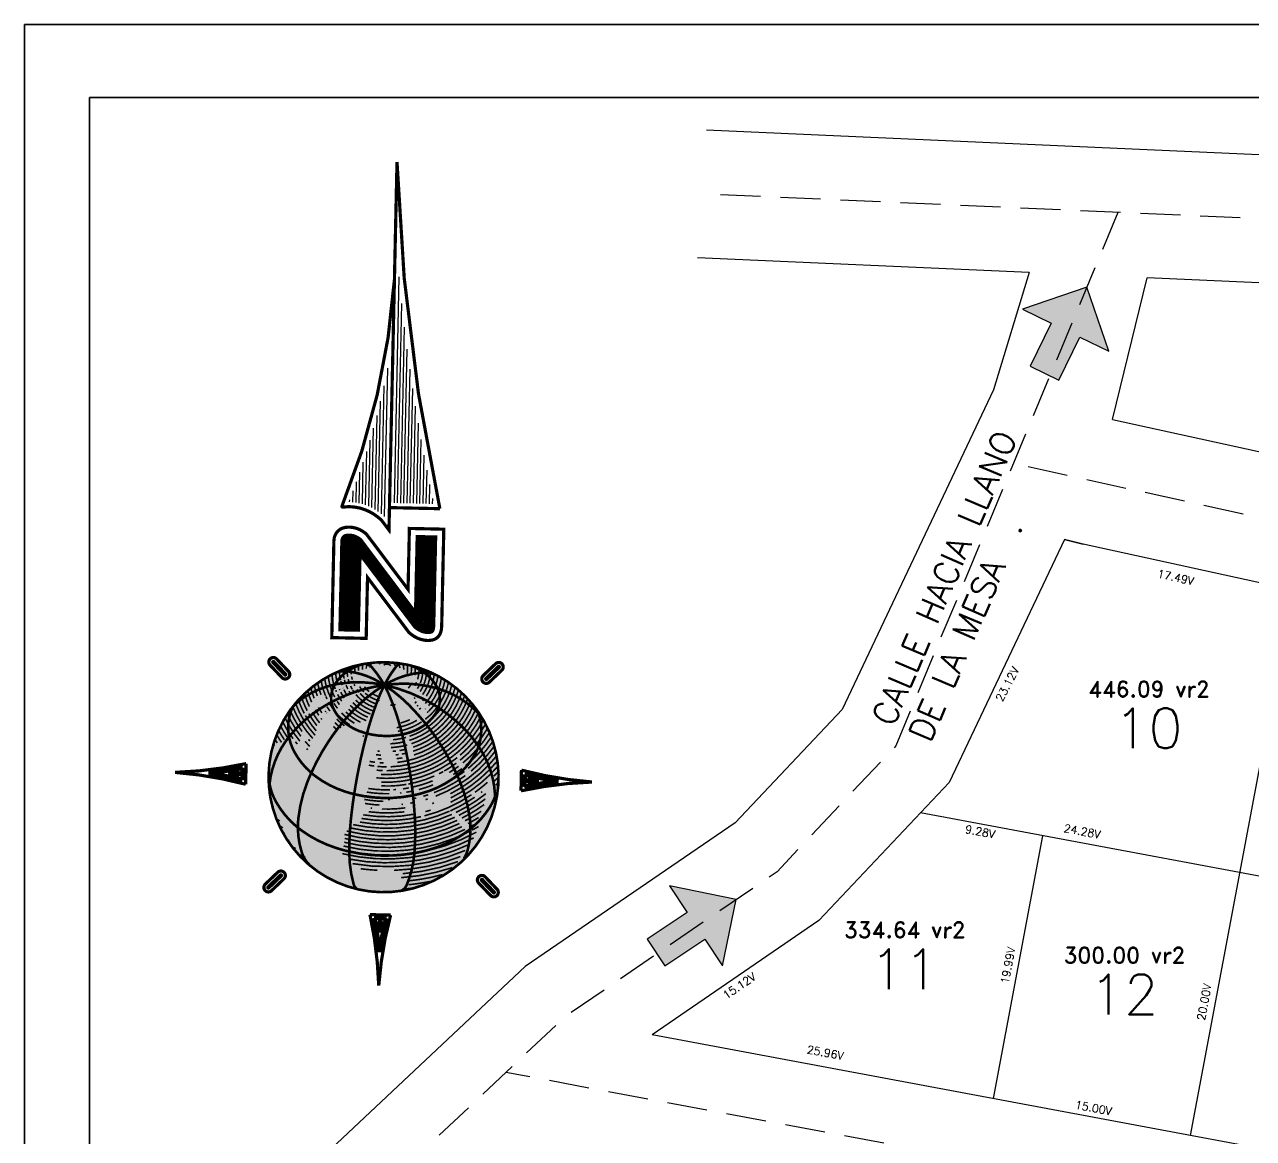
# Model space of a CAD drawing. Header units: metres. Extents: x 294898 to 295286, y 1620966 to 1622103.
# Drawn here: x 294898.5 to 294975.3, y 1622033.5 to 1622103.1 of the extents above; entities that cross this region are included whole.
import ezdxf
from ezdxf.enums import TextEntityAlignment as Align

# ---------------------------------------------------------------- set-up
doc = ezdxf.new("R2010")
doc.units = ezdxf.units.M
doc.linetypes.add('DASHED2', pattern=[0.375, 0.25, -0.125])
for name, color, linetype in [('Fleche N_OCEAN', 5, 'Continuous'), ('Fleche N_QUADRILLAGE', 255, 'Continuous'), ('Fleche N_TERRE', 3, 'Continuous'), ('Medidas Numeracion', 7, 'Continuous')]:
    doc.layers.add(name, color=color, linetype=linetype)
doc.styles.add('HUECA1', font='hueca1.shx')
doc.styles.get("Standard").update_dxf_attribs({"font": 'simplex.shx'})
doc.dimstyles.new('COTAS LOTES', dxfattribs={"dimscale": 0.25, "dimtxt": 2, "dimasz": 0.18, "dimexe": 0.18, "dimexo": 0.0625, "dimgap": 0.09, "dimtad": 0, "dimlfac": 1.1976, "dimzin": 0, "dimdsep": 46, "dimtxsty": 'Standard', "dimblk": 'NONE', "dimcen": 0, "dimse1": 1, "dimse2": 1, "dimsd1": 1, "dimsd2": 1, "dimadec": 0, "dimazin": 0, "dimtfac": 1, "dimtofl": 0, "dimtmove": 0, "dimatfit": 3, "dimldrblk": 'NONE', "dimfxl": 1, "dimtolj": 1, "dimtzin": 0, "dimarcsym": 0})

# ---------------------------------------------------------------- blocks, each defined once
blk = doc.blocks.new('*D108')
at = {"layer": 'Defpoints', "color": 0, "transparency": 16777216}
for p in [(294977.715, 1622067.798, 774.533), (294974.403, 1622050.146, 774.533), (294975.175, 1622050.001)]:
    blk.add_point(p, dxfattribs=at)
at = {"color": 0, "transparency": 16777216, "insert": (294976.83, 1622058.827), "char_height": 0.5, "attachment_point": 5, "rotation": 79.37377}
blk.add_mtext('\\A1;21.51V', dxfattribs=at)
blk = doc.blocks.new('_None')
blk = doc.blocks.new('*D109')
at = {"layer": 'Defpoints', "color": 0, "transparency": 16777216}
for p in [(294974.403, 1622050.146, 774.533), (294986.8, 1622048.299), (294986.714, 1622047.843, 774.533)]:
    blk.add_point(p, dxfattribs=at)
at = {"color": 0, "transparency": 16777216, "insert": (294980.644, 1622049.451), "char_height": 0.5, "attachment_point": 5, "rotation": 349.40518}
blk.add_mtext('\\A1;15.00V', dxfattribs=at)
blk = doc.blocks.new('*D110')
at = {"layer": 'Defpoints', "color": 0, "transparency": 16777216}
for p in [(294954.605, 1622054.592), (294954.471, 1622053.873, 774.533), (294974.403, 1622050.146, 774.533)]:
    blk.add_point(p, dxfattribs=at)
at = {"color": 0, "transparency": 16777216, "insert": (294964.571, 1622052.728), "char_height": 0.5, "attachment_point": 5, "rotation": 349.40858}
blk.add_mtext('\\A1;24.28V', dxfattribs=at)
blk = doc.blocks.new('*D111')
at = {"layer": 'Defpoints', "color": 0, "transparency": 16777216}
for p in [(294963.456, 1622070.957, 774.533), (294964.387, 1622070.468), (294954.471, 1622053.873, 774.533)]:
    blk.add_point(p, dxfattribs=at)
at = {"color": 0, "transparency": 16777216, "insert": (294959.894, 1622061.926), "char_height": 0.5, "attachment_point": 5, "rotation": 62.25768}
blk.add_mtext('\\A1;23.12V', dxfattribs=at)
blk = doc.blocks.new('*D112')
at = {"layer": 'Defpoints', "color": 0, "transparency": 16777216}
for p in [(294963.456, 1622070.957, 774.533), (294977.715, 1622067.798, 774.533), (294977.541, 1622067.016)]:
    blk.add_point(p, dxfattribs=at)
at = {"color": 0, "transparency": 16777216, "insert": (294970.412, 1622068.596), "char_height": 0.5, "attachment_point": 5, "rotation": 347.50554}
blk.add_mtext('\\A1;17.49V', dxfattribs=at)
blk = doc.blocks.new('*D113')
at = {"layer": 'Defpoints', "color": 0, "transparency": 16777216}
for p in [(294954.471, 1622053.873, 774.533), (294962.09, 1622052.444, 774.533), (294962.005, 1622051.987)]:
    blk.add_point(p, dxfattribs=at)
at = {"color": 0, "transparency": 16777216, "insert": (294958.195, 1622052.702), "char_height": 0.5, "attachment_point": 5, "rotation": 349.37377}
blk.add_mtext('\\A1;9.28V', dxfattribs=at)
blk = doc.blocks.new('*D114')
at = {"layer": 'Defpoints', "color": 0, "transparency": 16777216}
for p in [(294948.121, 1622047.147, 774.533), (294948.436, 1622046.688), (294937.706, 1622040.019, 774.533)]:
    blk.add_point(p, dxfattribs=at)
at = {"color": 0, "transparency": 16777216, "insert": (294943.149, 1622043.07), "char_height": 0.5, "attachment_point": 5, "rotation": 34.38676}
blk.add_mtext('\\A1;15.12V', dxfattribs=at)
blk = doc.blocks.new('*D116')
at = {"layer": 'Defpoints', "color": 0, "transparency": 16777216}
for p in [(294937.706, 1622040.019, 774.533), (294959.174, 1622036.901), (294959.009, 1622036.022, 774.533)]:
    blk.add_point(p, dxfattribs=at)
at = {"color": 0, "transparency": 16777216, "insert": (294948.522, 1622038.899), "char_height": 0.5, "attachment_point": 5, "rotation": 349.37377}
blk.add_mtext('\\A1;25.96V', dxfattribs=at)
blk = doc.blocks.new('*D117')
at = {"layer": 'Defpoints', "color": 0, "transparency": 16777216}
for p in [(294961.473, 1622052.56), (294962.09, 1622052.444, 774.533), (294959.012, 1622036.035, 774.533)]:
    blk.add_point(p, dxfattribs=at)
at = {"color": 0, "transparency": 16777216, "insert": (294959.934, 1622044.355), "char_height": 0.5, "attachment_point": 5, "rotation": 79.37377}
blk.add_mtext('\\A1;19.99V', dxfattribs=at)
blk = doc.blocks.new('*D118')
at = {"layer": 'Defpoints', "color": 0, "transparency": 16777216}
for p in [(294959.012, 1622036.035, 774.533), (294971.322, 1622033.725, 774.533), (294971.428, 1622034.291)]:
    blk.add_point(p, dxfattribs=at)
at = {"color": 0, "transparency": 16777216, "insert": (294965.273, 1622035.446), "char_height": 0.5, "attachment_point": 5, "rotation": 349.37377}
blk.add_mtext('\\A1;15.00V', dxfattribs=at)
blk = doc.blocks.new('*D119')
at = {"layer": 'Defpoints', "color": 0, "transparency": 16777216}
for p in [(294973.729, 1622050.272), (294974.393, 1622050.148, 774.533), (294971.324, 1622033.732, 774.533)]:
    blk.add_point(p, dxfattribs=at)
at = {"color": 0, "transparency": 16777216, "insert": (294972.194, 1622042.064), "char_height": 0.5, "attachment_point": 5, "rotation": 79.40728}
blk.add_mtext('\\A1;20.00V', dxfattribs=at)
blk = doc.blocks.new('*D120')
at = {"layer": 'Defpoints', "color": 0, "transparency": 16777216}
for p in [(294971.322, 1622033.725, 774.533), (294983.794, 1622032.283), (294983.635, 1622031.43, 774.533)]:
    blk.add_point(p, dxfattribs=at)
at = {"color": 0, "transparency": 16777216, "insert": (294977.637, 1622033.43), "char_height": 0.5, "attachment_point": 5, "rotation": 349.44079}
blk.add_mtext('\\A1;15.00V', dxfattribs=at)
blk = doc.blocks.new('NA_europe')
at = {"layer": 'Fleche N_OCEAN'}
h = blk.add_hatch(color=256, dxfattribs=at)
h.set_gradient(color1=(82, 82, 255), color2=(189, 189, 255), rotation=75, centered=1, one_color=1, tint=0.87, name='SPHERICAL')
edge = h.paths.add_edge_path()
edge.add_arc((0.022, 10.937), 7.204, 89.88727, 269.88727)
edge.add_arc((0.022, 10.937), 7.204, 269.88727, 449.88727)
at = {"color": 5, "const_width": 0.2, "flags": 128}
for points in [[(0.022, 49.49, 0.045844), (3.181, 27.829), (0.022, 27.829)], [(-2.904, 27.795, -0.557022), (-2.953, 27.858, 0.079164), (0.022, 42.112), (0.022, 26.419), (-0.47, 27.044), (-0.707, 27.232), (-0.958, 27.402), (-1.234, 27.551), (-1.527, 27.672), (-1.837, 27.761), (-2.149, 27.812), (-2.452, 27.83), (-2.594, 27.825)], [(-6.84, 18.197, 1), (-7.238, 17.799), (-6.476, 17.036, 1), (-6.077, 17.435)], [(7.281, 17.799, 1), (6.883, 18.197), (6.12, 17.435, 1), (6.519, 17.036)], [(-13.041, 10.954, 0.045844), (-8.604, 11.601), (-8.604, 10.307, 0.045844)], [(13.084, 10.92, 0.045844), (8.647, 10.273), (8.647, 11.567, 0.045844)], [(-7.238, 4.076, 1), (-6.84, 3.677), (-6.077, 4.44, 1), (-6.476, 4.838)], [(6.883, 3.677, 1), (7.281, 4.076), (6.519, 4.838, 1), (6.12, 4.44)], [(0.005, -2.126, 0.045844), (-0.643, 2.312), (0.652, 2.312, 0.045844)]]:
    blk.add_lwpolyline(points, format="xyb", close=True, dxfattribs=at)
at = {"color": 7, "true_color": 0xffffff, "flags": 128}
for points in [[(0.322, 28.129), (0.322, 42.291)], [(0.522, 28.129), (0.522, 40.637)], [(0.722, 28.129), (0.722, 39.147)], [(0.922, 28.129), (0.922, 37.783)], [(-0.278, 27.275), (-0.278, 36.55)], [(1.122, 28.129), (1.122, 36.516)], [(-0.478, 27.434), (-0.478, 35.448)], [(1.322, 28.129), (1.322, 35.329)], [(-0.678, 27.575), (-0.678, 34.473)], [(1.522, 28.129), (1.522, 34.21)], [(-0.878, 27.7), (-0.878, 33.59)], [(1.722, 28.129), (1.722, 33.147)], [(-1.078, 27.808), (-1.078, 32.778)], [(-1.278, 27.894), (-1.278, 32.023)], [(1.922, 28.129), (1.922, 32.133)], [(-1.478, 27.97), (-1.478, 31.314)], [(2.122, 28.129), (2.122, 31.163)], [(-1.678, 28.027), (-1.678, 30.645)], [(2.322, 28.129), (2.322, 30.23)], [(-2.078, 28.105), (-2.078, 29.405)], [(-1.878, 28.072), (-1.878, 30.01)], [(2.522, 28.129), (2.522, 29.332)], [(-2.278, 28.12), (-2.278, 28.826)], [(-2.478, 28.129), (-2.478, 28.27)], [(2.722, 28.129), (2.722, 28.465)]]:
    blk.add_lwpolyline(points, dxfattribs=at)
at = {"color": 5, "const_width": 0.2, "flags": 128}
blk.add_lwpolyline([(-3.412, 25.664), (-3.412, 19.608), (-1.256, 19.608), (-1.256, 23.421), (1.425, 20.023), (1.439, 20.011), (1.598, 19.891), (1.758, 19.791), (1.923, 19.707), (2.088, 19.643), (2.255, 19.598), (2.426, 19.569), (2.598, 19.56), (2.742, 19.568), (2.909, 19.599), (3.053, 19.654), (3.176, 19.735), (3.276, 19.839), (3.355, 19.968), (3.411, 20.122), (3.445, 20.301), (3.455, 20.504), (3.455, 26.551), (1.299, 26.551), (1.299, 22.729), (-1.382, 26.136), (-1.464, 26.201), (-1.621, 26.308), (-1.783, 26.396), (-1.947, 26.463), (-2.117, 26.512), (-2.29, 26.54), (-2.469, 26.551), (-2.511, 26.549), (-2.709, 26.53), (-2.884, 26.482), (-3.035, 26.405), (-3.162, 26.3), (-3.262, 26.179), (-3.345, 26.025), (-3.395, 25.854)], close=True, dxfattribs=at)
at = {"color": 7, "true_color": 0xffffff, "const_width": 0.4, "flags": 128}
for points in [[(-2.812, 25.637), (-2.812, 20.208), (-1.856, 20.208), (-1.856, 25.15), (1.849, 20.453), (1.938, 20.386), (2.054, 20.313), (2.167, 20.256), (2.276, 20.214), (2.384, 20.184), (2.492, 20.166), (2.598, 20.161), (2.67, 20.165), (2.746, 20.179), (2.779, 20.191), (2.79, 20.199), (2.798, 20.207), (2.811, 20.229), (2.83, 20.282), (2.847, 20.372), (2.855, 20.519), (2.855, 25.951), (1.899, 25.951), (1.899, 20.996), (-1.81, 25.71), (-1.819, 25.717), (-1.933, 25.795), (-2.041, 25.853), (-2.145, 25.896), (-2.249, 25.925), (-2.357, 25.943), (-2.475, 25.95), (-2.599, 25.938), (-2.666, 25.919), (-2.704, 25.9), (-2.736, 25.874), (-2.762, 25.842), (-2.787, 25.796), (-2.802, 25.743)], [(-2.512, 25.624), (-2.512, 20.508), (-2.156, 20.508), (-2.156, 25.574), (-2.17, 25.582), (-2.243, 25.612), (-2.314, 25.632), (-2.39, 25.645), (-2.469, 25.649), (-2.51, 25.645)], [(2.199, 20.576), (2.202, 20.575), (2.289, 20.53), (2.37, 20.499), (2.449, 20.478), (2.525, 20.465), (2.552, 20.464), (2.555, 20.527), (2.555, 25.651), (2.199, 25.651)]]:
    blk.add_lwpolyline(points, close=True, dxfattribs=at)
at = {"color": 7, "true_color": 0xffffff, "const_width": 0.15, "flags": 128}
for points in [[(-6.996, 18.041, 1), (-7.083, 17.954), (-6.32, 17.192, 1), (-6.233, 17.279)], [(7.126, 17.954, 1), (7.039, 18.041), (6.276, 17.279, 1), (6.363, 17.192)], [(-7.083, 3.92, 1), (-6.996, 3.833), (-6.233, 4.595, 1), (-6.32, 4.682)], [(7.039, 3.833, 1), (7.126, 3.92), (6.363, 4.682, 1), (6.276, 4.595)]]:
    blk.add_lwpolyline(points, format="xyb", close=True, dxfattribs=at)
at = {"layer": 'Fleche N_OCEAN', "color": 7, "true_color": 0xffffff, "const_width": 0.3, "flags": 128}
for points in [[(-10.948, 10.954, 0.022069), (-8.804, 11.349), (-8.804, 10.559, 0.022069)], [(-9.712, 10.954, 0.007257), (-9.004, 11.099), (-9.004, 10.809, 0.007257)], [(10.991, 10.92, 0.022069), (8.847, 10.525), (8.847, 11.315, 0.022069)], [(9.755, 10.92, 0.007257), (9.047, 10.775), (9.047, 11.065, 0.007257)], [(0.005, -0.032, 0.022069), (-0.39, 2.112), (0.399, 2.112, 0.022069)], [(0.005, 1.204, 0.007257), (-0.14, 1.912), (0.149, 1.912, 0.007257)]]:
    blk.add_lwpolyline(points, format="xyb", close=True, dxfattribs=at)
at = {"layer": 'Fleche N_QUADRILLAGE', "color": 7, "true_color": 0xffffff, "const_width": 0.164, "flags": 128}
blk.add_lwpolyline([(0.036, 18.141, 1), (0.007, 3.733, 1)], format="xyb", close=True, dxfattribs=at)
at = {"layer": 'Fleche N_QUADRILLAGE', "color": 7, "true_color": 0xffffff, "const_width": 0.164}
for points in [[(-3.161, 16.675, 0.127751), (-3.37, 15.874, 0.038777), (-3.351, 15.62, 0.096916), (-3.137, 15.026, 0.078223), (-2.612, 14.397, 0.028497), (-2.376, 14.213, 0.081483), (-1.32, 13.713, 0.010211), (-1.125, 13.661, 0.05933), (0.032, 13.521, 0.053665), (1.082, 13.632, 0.015859), (1.385, 13.707, 0.081483), (2.443, 14.203, 0.023448), (2.64, 14.352, 0.083302), (3.207, 15.013, 0.066601), (3.381, 15.413, 0.068977), (3.444, 15.861, 0.120443), (3.26, 16.62, 0.015507), (3.21, 16.71, 0.106959), (2.45, 17.522, 0.002829), (2.416, 17.545, 0.069663), (1.517, 17.985, 0.069583)], [(-1.414, 17.997, 0.075721), (-2.389, 17.518, 0.105876)], [(0.656, 17.886, 0.064836), (-0.293, 16.166, 0.029606), (-0.958, 14.127, 0.00318), (-1.067, 13.697, 0.018169), (-1.587, 11.22, 0.009707), (-1.79, 9.884, 0.011641), (-1.966, 8.271, 0.028108), (-2.025, 6.235, 0.001497), (-2.022, 6.127, 0.064836), (-1.704, 4.189, 0.164583), (-1.533, 3.949, 0.284319)], [(1.224, 3.834, 0.221412), (1.61, 4.2, 0.076055), (2.049, 6.12, 0.001809), (2.056, 6.227, 0.034559), (2.048, 8.283, 0.014399), (1.885, 9.888, 0.012099), (1.676, 11.227, 0.02255), (1.116, 13.689, 0.00395), (0.995, 14.115, 0.03637), (0.238, 16.142, 0.076055), (-0.845, 17.787, 0.173188), (-1.218, 17.988)], [(1.012, 18.073, 0.231352), (0.656, 17.886, 0.040955), (0.004, 16.827, 0.029606)], [(-2.389, 17.518, 0.109913), (-3.161, 16.675, 0.136204)], [(-0.056, 16.705, 0.093053), (-2.833, 16.742, 0.014802), (-3.161, 16.675, 0.055872)], [(-0.213, 16.801, 0.004176), (-0.345, 16.877, 0.101364), (-2.314, 17.51, 0.113821), (-3.105, 17.428)], [(3.243, 17.381, 0.105898), (2.416, 17.545, 0.024511), (2.219, 17.532, 0.118882), (-0.058, 16.701, 0.003328)], [(-0.056, 16.707, 0.048619), (-1.909, 16.228, 0.038726), (-3.298, 15.595, 0.034392), (-4.436, 14.859, 0.0722), (-5.955, 13.337, 0.011929), (-6.162, 13.045, 0.106479), (-7.053, 10.816, 0.070252), (-7.083, 9.74, 0.13026)], [(-3.161, 16.675, 0.09173), (-5.044, 15.846, 0.079904), (-5.906, 15.032, 0.13208)], [(-0.056, 16.707, 0.058326), (-1.639, 15.427, 0.025403), (-2.576, 14.366, 0.027106), (-3.451, 13.136, 0.041079), (-4.512, 11.11, 0.011441), (-4.747, 10.517, 0.066404), (-5.256, 8.259, 0.032039), (-5.273, 7.597, 0.072546), (-5, 6.13, 0.130749), (-4.426, 5.269, 0.171088)], [(6.21, 14.627, 0.068112), (5.511, 15.403, 0.106479), (3.394, 16.534, 0.005801), (3.226, 16.58, 0.078361), (0.906, 16.81, 0.02451), (-0.056, 16.707, 0.038726)], [(5.163, 5.956, 0.077534), (5.377, 6.457, 0.06666), (5.535, 7.816, 0.036277), (5.468, 8.56, 0.062885), (4.819, 10.75, 0.00829), (4.612, 11.199, 0.040787), (3.388, 13.296, 0.022492), (2.571, 14.359, 0.026572), (1.488, 15.515, 0.05365), (-0.056, 16.707, 0.101364)], [(7.029, 9.868, 0.012008), (7.019, 10.047, 0.106656), (6.338, 12.333, 0.027899), (5.894, 13.045, 0.055338), (4.793, 14.289, 0.045861), (3.324, 15.392, 0.026128), (2.405, 15.895, 0.064822), (-0.056, 16.707)], [(-5.758, 15.239, 0.149675), (-5.968, 13.4, 0.085202), (-5.598, 12.397, 0.086397), (-4.55, 11.142, 0.020076), (-4.249, 10.907, 0.083357), (-2.368, 9.984, 0.016092), (-1.844, 9.846, 0.055906), (0.021, 9.634, 0.054597), (1.844, 9.83, 0.017398), (2.412, 9.975, 0.083357), (4.296, 10.89, 0.025097), (4.671, 11.187, 0.081343), (5.651, 12.375, 0.058751), (5.946, 13.054, 0.072784), (6.08, 13.959, 0.101279), (5.829, 15.201, 0.119255)], [(-7.181, 11.084, 0.134417), (-6.684, 9.255, 0.093022), (-5.324, 7.697, 0.013686), (-5.077, 7.514, 0.082297), (-2.841, 6.438, 0.019276), (-2.073, 6.245, 0.051302), (0.016, 6.026, 0.048841), (2.007, 6.217, 0.021732), (2.874, 6.427, 0.082297), (5.115, 7.494, 0.02361), (5.535, 7.816, 0.083025), (6.729, 9.228, 0.049352), (7.029, 9.868)]]:
    blk.add_lwpolyline(points, format="xyb", dxfattribs=at)
at = {"layer": 'Fleche N_QUADRILLAGE', "color": 7, "lineweight": 0, "true_color": 0xffffff}
for points in [[(4.612, 5.42), (4.606, 5.442), (4.607, 5.446), (4.615, 5.453)], [(4.656, 5.399), (4.612, 5.42), (4.626, 5.373)], [(4.745, 5.488), (4.744, 5.478), (4.742, 5.471), (4.734, 5.465), (4.727, 5.463), (4.718, 5.464), (4.71, 5.469), (4.705, 5.474), (4.701, 5.484), (4.701, 5.493), (4.704, 5.5), (4.712, 5.506), (4.719, 5.508), (4.728, 5.508)], [(4.722, 5.514), (4.766, 5.463)], [(4.922, 5.662), (4.894, 5.635), (4.898, 5.63), (4.905, 5.627), (4.91, 5.627), (4.917, 5.63), (4.924, 5.636), (4.926, 5.643), (4.926, 5.653), (4.922, 5.662), (4.918, 5.666), (4.909, 5.671), (4.9, 5.672), (4.893, 5.67), (4.885, 5.663), (4.883, 5.656), (4.883, 5.647)], [(5.013, 5.69), (4.965, 5.739)], [(4.991, 5.713), (5, 5.713), (5.006, 5.715), (5.014, 5.722), (5.016, 5.729), (5.016, 5.739), (5.012, 5.747), (5.007, 5.752), (4.998, 5.757), (4.989, 5.757), (4.982, 5.755), (4.975, 5.748), (4.972, 5.741), (4.972, 5.732)], [(5.086, 5.794), (5.054, 5.826)], [(5.079, 5.801), (5.089, 5.801), (5.095, 5.803), (5.102, 5.809), (5.104, 5.817), (5.104, 5.826), (5.1, 5.835), (5.095, 5.839), (5.086, 5.844), (5.077, 5.844), (5.069, 5.842), (5.063, 5.835), (5.061, 5.828), (5.061, 5.819)], [(5.171, 5.947), (5.221, 5.899), (5.154, 5.928), (5.185, 5.862), (5.136, 5.909)], [(3.516, 4.642), (3.517, 4.632), (3.514, 4.623), (3.51, 4.618), (3.502, 4.613)], [(3.503, 4.665), (3.524, 4.625)], [(3.605, 4.669), (3.583, 4.709)], [(3.6, 4.678), (3.609, 4.675), (3.616, 4.676), (3.625, 4.681), (3.629, 4.687), (3.631, 4.696), (3.629, 4.705), (3.626, 4.712), (3.618, 4.718), (3.609, 4.72), (3.603, 4.72), (3.594, 4.716), (3.59, 4.71), (3.587, 4.701)], [(3.712, 4.723), (3.718, 4.72), (3.727, 4.717), (3.734, 4.717), (3.745, 4.724), (3.749, 4.73), (3.751, 4.739), (3.751, 4.746), (3.749, 4.756), (3.741, 4.771), (3.733, 4.778), (3.727, 4.781), (3.718, 4.784), (3.711, 4.783), (3.7, 4.776), (3.695, 4.77), (3.693, 4.761), (3.693, 4.754)], [(3.921, 4.87), (3.927, 4.867), (3.937, 4.869), (3.946, 4.874), (3.952, 4.882), (3.951, 4.89), (3.945, 4.893), (3.937, 4.893), (3.922, 4.886), (3.915, 4.886), (3.909, 4.889), (3.907, 4.892), (3.906, 4.899), (3.913, 4.908), (3.921, 4.912), (3.931, 4.915), (3.937, 4.912)], [(4.045, 4.939), (4.02, 4.978)], [(4.108, 5.037), (4.163, 5.02)], [(4.137, 5.057), (4.134, 4.999)], [(4.254, 5.108), (4.223, 5.086), (4.226, 5.08), (4.233, 5.077), (4.238, 5.076), (4.244, 5.078), (4.253, 5.083), (4.256, 5.09), (4.257, 5.099), (4.254, 5.108), (4.251, 5.114), (4.242, 5.12), (4.233, 5.121), (4.226, 5.12), (4.218, 5.115), (4.214, 5.108), (4.213, 5.099)], [(4.323, 5.192), (4.363, 5.137)], [(4.442, 5.282), (4.463, 5.212), (4.4, 5.25)], [(4.448, 5.258), (4.422, 5.239)], [(1.509, 3.911), (1.51, 3.921), (1.515, 3.928), (1.524, 3.933), (1.528, 3.934), (1.537, 3.932), (1.546, 3.927), (1.55, 3.918), (1.551, 3.915), (1.55, 3.905), (1.544, 3.898), (1.535, 3.892), (1.532, 3.891), (1.522, 3.893), (1.514, 3.898), (1.509, 3.911), (1.506, 3.926), (1.506, 3.943), (1.511, 3.954), (1.52, 3.959), (1.526, 3.96), (1.536, 3.958), (1.54, 3.953)], [(1.914, 3.992), (1.915, 3.988), (1.914, 3.982), (1.911, 3.977), (1.905, 3.973), (1.893, 3.969), (1.886, 3.971), (1.882, 3.973), (1.877, 3.979), (1.875, 3.986), (1.878, 3.993), (1.882, 4.003), (1.905, 4.043), (1.861, 4.032)], [(2.26, 4.115), (2.26, 4.104), (2.256, 4.096), (2.251, 4.091), (2.241, 4.088)], [(2.253, 4.139), (2.266, 4.096)], [(2.382, 4.109), (2.365, 4.162), (2.359, 4.17), (2.352, 4.17), (2.346, 4.168)], [(2.384, 4.134), (2.363, 4.126)], [(2.47, 4.172), (2.475, 4.167), (2.486, 4.167), (2.495, 4.17), (2.503, 4.176), (2.504, 4.184), (2.499, 4.189), (2.491, 4.19), (2.475, 4.188), (2.468, 4.189), (2.462, 4.193), (2.462, 4.197), (2.462, 4.204), (2.471, 4.211), (2.48, 4.213), (2.49, 4.214), (2.495, 4.208)], [(2.589, 4.203), (2.573, 4.247)], [(2.585, 4.213), (2.594, 4.209), (2.601, 4.208), (2.61, 4.212), (2.615, 4.217), (2.619, 4.225), (2.619, 4.236), (2.617, 4.242), (2.61, 4.25), (2.602, 4.253), (2.594, 4.255), (2.585, 4.251), (2.581, 4.246), (2.577, 4.238)], [(2.703, 4.239), (2.708, 4.235), (2.717, 4.231), (2.724, 4.23), (2.736, 4.235), (2.741, 4.24), (2.745, 4.248), (2.746, 4.256), (2.745, 4.266), (2.739, 4.281), (2.733, 4.289), (2.728, 4.294), (2.719, 4.297), (2.712, 4.298), (2.7, 4.294), (2.695, 4.289), (2.691, 4.28), (2.69, 4.273)], [(2.86, 4.326), (2.806, 4.304)], [(2.933, 4.35), (2.939, 4.346), (2.95, 4.346), (2.959, 4.35), (2.966, 4.357), (2.967, 4.364), (2.961, 4.369), (2.954, 4.369), (2.937, 4.366), (2.93, 4.366), (2.924, 4.371), (2.923, 4.374), (2.924, 4.381), (2.931, 4.388), (2.94, 4.392), (2.95, 4.393), (2.956, 4.388)], [(3.05, 4.39), (3.031, 4.431)], [(3.046, 4.399), (3.054, 4.396), (3.062, 4.395), (3.071, 4.399), (3.075, 4.405), (3.078, 4.414), (3.077, 4.424), (3.075, 4.43), (3.068, 4.437), (3.059, 4.441), (3.052, 4.441), (3.043, 4.437), (3.039, 4.431), (3.035, 4.422)], [(3.191, 4.469), (3.187, 4.456), (3.182, 4.451), (3.173, 4.447), (3.166, 4.447), (3.159, 4.454), (3.145, 4.484)], [(3.177, 4.499), (3.196, 4.458)], [(3.301, 4.531), (3.266, 4.514), (3.269, 4.507), (3.275, 4.503), (3.279, 4.501), (3.287, 4.501), (3.295, 4.506), (3.3, 4.511), (3.302, 4.52), (3.301, 4.531), (3.298, 4.537), (3.291, 4.544), (3.283, 4.547), (3.275, 4.547), (3.266, 4.542), (3.262, 4.537), (3.259, 4.528)], [(3.397, 4.532), (3.365, 4.592)], [(3.382, 4.56), (3.391, 4.558), (3.397, 4.558), (3.406, 4.562), (3.41, 4.568), (3.413, 4.577), (3.412, 4.587), (3.408, 4.592), (3.402, 4.6), (3.393, 4.603), (3.385, 4.603), (3.376, 4.598), (3.372, 4.592), (3.369, 4.584)]]:
    blk.add_lwpolyline(points, dxfattribs=at)
for points in [[(4.059, 4.925), (4.054, 4.926), (4.054, 4.922), (4.058, 4.92), (4.059, 4.925)], [(1.66, 3.916), (1.668, 3.922), (1.673, 3.933), (1.673, 3.949), (1.671, 3.959), (1.664, 3.974), (1.656, 3.983), (1.645, 3.983), (1.639, 3.983), (1.63, 3.977), (1.625, 3.966), (1.626, 3.95), (1.627, 3.94), (1.634, 3.925), (1.642, 3.916), (1.653, 3.916), (1.66, 3.916)], [(1.781, 3.944), (1.79, 3.948), (1.794, 3.959), (1.793, 3.976), (1.791, 3.986), (1.785, 4.001), (1.776, 4.009), (1.766, 4.01), (1.759, 4.008), (1.751, 4.003), (1.746, 3.992), (1.747, 3.976), (1.749, 3.966), (1.756, 3.951), (1.765, 3.943), (1.775, 3.941), (1.781, 3.944)], [(2.139, 4.058), (2.145, 4.063), (2.149, 4.071), (2.149, 4.081), (2.147, 4.088), (2.142, 4.096), (2.134, 4.101), (2.126, 4.102), (2.117, 4.099), (2.112, 4.094), (2.107, 4.086), (2.107, 4.076), (2.108, 4.07), (2.115, 4.062), (2.122, 4.057), (2.13, 4.056), (2.139, 4.058)]]:
    blk.add_lwpolyline(points, close=True, dxfattribs=at)
at = {"layer": 'Fleche N_TERRE', "lineweight": 13, "const_width": 0.1, "flags": 128}
for points in [[(-2.414, 17.717, 0.054628), (-2.36, 17.176)], [(-2.171, 17.8, 0.05159), (-2.145, 17.336)], [(-1.925, 17.874, 0.045485), (-1.925, 17.507)], [(-1.675, 17.939, 0.051604), (-1.689, 17.573)], [(-1.422, 17.995, 0.058297), (-1.452, 17.64)], [(-1.163, 18.043, 0.065946), (-1.212, 17.707)], [(-0.896, 18.083, 0.074228), (-0.968, 17.779)], [(-0.351, 18.066, 0.035469), (-0.4, 18.001)], [(0.316, 17.931, 0.371935), (-0.12, 17.956)], [(0.62, 17.897, 0.115967), (0.472, 18.114)], [(0.893, 17.792, 0.100882), (0.789, 18.101)], [(1.139, 17.7, 0.088512), (1.071, 18.065)], [(1.359, 17.457, 0.110106), (1.337, 18.02)], [(1.604, 17.468, 0.081865), (1.595, 17.968)], [(1.832, 17.371, 0.075776), (1.847, 17.906)], [(2.017, 17.114, 0.090799), (2.096, 17.836)], [(2.192, 16.884, 0.099168), (2.34, 17.758)], [(2.194, 16.355, 0.140042), (2.582, 17.671)], [(-4.021, 16.9, 0.059439), (-3.72, 15.957)], [(-3.802, 17.043, 0.080684), (-3.398, 15.846)], [(-3.58, 17.177, 0.074788), (-3.267, 16.122)], [(-3.353, 17.302, 0.067966), (-3.123, 16.395)], [(-3.123, 17.419, 0.060886), (-2.964, 16.654)], [(-2.89, 17.527, 0.048579), (-2.803, 16.956)], [(-2.787, 16.897, 0.023006), (-2.702, 16.637)], [(-2.654, 17.626, 0.052335), (-2.581, 17.059)], [(-2.562, 16.984, 0.02449), (-2.48, 16.729)], [(-2.327, 17.038, 0.019571), (-2.269, 16.852)], [(-2.119, 17.198, 0.02238), (-2.066, 17.003)], [(-2.04, 16.926, 0.015599), (-1.988, 16.795, 0.015599)], [(1.842, 16.702, 0.031541), (1.952, 16.931)], [(2.354, 16.16, 0.138744), (2.82, 17.576)], [(2.556, 14.623, 0.179123), (3.958, 16.971)], [(2.587, 16.076, 0.125532), (3.054, 17.472)], [(2.668, 15.772, 0.134737), (3.286, 17.36)], [(2.738, 15.472, 0.142299), (3.513, 17.239)], [(2.762, 15.138, 0.15204), (3.737, 17.109, 0.15204)], [(-4.85, 16.244, 0.036826), (-4.585, 15.536)], [(-4.65, 16.421, 0.034421), (-4.431, 15.784)], [(-4.445, 16.59, 0.036855), (-4.235, 15.937)], [(-4.235, 16.749, 0.044007), (-4.004, 16.008)], [(-3.091, 16.317, 0.007382), (-3.049, 16.224, 0.007382)], [(-2.862, 16.393, 0.005115), (-2.835, 16.333, 0.005115)], [(-2.774, 16.209, 0.033692), (-2.549, 15.839, 0.033692)], [(-2.634, 16.471, 0.0016), (-2.626, 16.454, 0.0016)], [(-2.584, 16.366, 0.024817), (-2.439, 16.108, 0.024817)], [(-2.449, 16.649, 0.024806), (-2.333, 16.404, 0.024806)], [(-2.414, 16.57, 0.016889), (-2.333, 16.404, 0.016889)], [(-2.261, 16.277, 0.010865), (-2.198, 16.177, 0.010865)], [(-2.261, 16.277, 0.010865), (-2.198, 16.177)], [(-2.167, 16.607, 0.024512), (-2.05, 16.392, 0.024512)], [(-2.167, 16.607, 0.024512), (-2.05, 16.392, 0.024512)], [(-2.026, 16.353, 0.015786), (-1.937, 16.223, 0.015786)], [(-2.026, 16.353, 0.015786), (-1.937, 16.223)], [(-1.951, 16.714, 0.012259), (-1.901, 16.616)], [(-1.767, 16.398, 0.025984), (-1.623, 16.213, 0.025984)], [(-1.603, 16.585, 0.054136), (-1.327, 16.249, 0.054136)], [(-1.564, 16.148, 0.13037), (-0.583, 15.534)], [(-1.3, 16.577, 0.060471), (-0.994, 16.278, 0.060471)], [(-1.248, 16.176, 0.128694), (-0.335, 15.718)], [(-0.781, 16.139, 0.053437), (-0.432, 15.991)], [(1.444, 16.547, 0.039506), (1.607, 16.775)], [(1.583, 13.277, 0.251698), (4.592, 16.506)], [(1.596, 13.537, 0.25229), (4.385, 16.67)], [(1.719, 13.07, 0.242128), (4.794, 16.334)], [(1.84, 12.858, 0.233766), (4.991, 16.154)], [(2.019, 16.529, 0.037247), (2.17, 16.829)], [(2.405, 14.214, 0.195779), (4.174, 16.825)], [(-5.594, 15.451, 0.097714), (-4.317, 13.462)], [(-5.417, 15.662, 0.03944), (-5.03, 14.824)], [(-5.234, 15.865, 0.042266), (-4.851, 14.997)], [(-5.045, 16.059, 0.040376), (-4.716, 15.256)], [(-3.704, 15.923, 0.011069), (-3.622, 15.757)], [(-3.518, 15.569, 0.040097), (-3.133, 15.021)], [(-3.261, 16.109, 0.017084), (-3.145, 15.884, 0.017084)], [(-3.193, 15.503, 0.025083), (-2.957, 15.186)], [(-2.987, 15.628, 0.017622), (-2.834, 15.417)], [(-2.969, 16.064, 0.035946), (-2.704, 15.643, 0.035946)], [(-2.173, 15.396, 0.105016), (-1.046, 14.676, 0.105016)], [(-2, 15.563, 0.112233), (-0.876, 14.871)], [(-1.824, 15.727, 0.117216), (-0.737, 15.078)], [(-1.822, 16.077, 0.150812), (-0.581, 15.283)], [(0.351, 15.449, 0.036875), (0.678, 15.513)], [(0.461, 11.599, 0.286126), (5.719, 15.346)], [(0.861, 11.88, 0.273016), (5.546, 15.561)], [(1.824, 15.899, 0.008932), (1.887, 15.962)], [(1.838, 12.602, 0.232119), (5.182, 15.965)], [(1.875, 15.619, 0.012923), (1.979, 15.715)], [(1.894, 12.367, 0.227251), (5.367, 15.767)], [(2.02, 15.427, 0.007906), (2.091, 15.49)], [(2.362, 15.772, 0.005003), (2.4, 15.818)], [(2.535, 15.604, 0.012014), (2.632, 15.724)], [(-6.082, 14.765, 0.05993), (-5.212, 13.386)], [(-5.926, 15.002, 0.058354), (-5.143, 13.686)], [(-5.763, 15.231, 0.093602), (-4.464, 13.268)], [(-4.956, 14.695, 0.05037), (-4.255, 13.748)], [(-4.749, 14.818, 0.040461), (-4.224, 14.077)], [(-4.524, 14.909, 0.037646), (-4.055, 14.25)], [(-4.337, 15.065, 0.019867), (-4.115, 14.723, 0.019867)], [(-4.149, 15.219, 0.020436), (-3.933, 14.882)], [(-3.924, 15.311, 0.002739), (-3.898, 15.267)], [(-3.726, 15.005, 0.003731), (-3.685, 14.948)], [(-3.643, 14.891, 0.00149), (-3.626, 14.869)], [(-3.622, 15.28, 0.019008), (-3.428, 15.006)], [(-2.866, 14.729, 0.054191), (-2.161, 14.164)], [(-2.696, 14.899, 0.065395), (-1.881, 14.276)], [(-2.43, 14.976, 0.076404), (-1.499, 14.347)], [(-2.261, 15.148, 0.09632), (-1.138, 14.454)], [(-0.436, 10.886, 0.305384), (6.194, 14.652)], [(-0.147, 11.111, 0.300256), (6.043, 14.892)], [(0.212, 11.348, 0.29134), (5.885, 15.123)], [(0.554, 15.238, 0.009148), (0.643, 15.256)], [(1.02, 14.361, 0.04388), (1.587, 14.575, 0.04388)], [(2.162, 15.233, 0.010562), (2.264, 15.323, 0.007906)], [(2.237, 14.683, 0.001975), (2.261, 14.7, 0.001975)], [(2.543, 15.258, 0.001834), (2.561, 15.276, 0.001834)], [(2.668, 15.043, 0.007785), (2.749, 15.125, 0.007785)], [(-6.498, 14.002, 0.03783), (-5.868, 13.052)], [(-6.368, 14.265, 0.042483), (-5.696, 13.224)], [(-6.229, 14.519, 0.061509), (-5.268, 13.079)], [(-3.978, 14.538, 0.004313), (-3.923, 14.468, 0.004313)], [(-3.189, 14.042, 0.018595), (-2.909, 13.809)], [(-3.097, 14.284, 0.026732), (-2.715, 13.964)], [(-2.994, 14.517, 0.036323), (-2.502, 14.105)], [(0.775, 14.056, 0.091598), (2.028, 14.543, 0.091598)], [(0.852, 13.826, 0.10241), (2.323, 14.449, 0.10241)], [(1.624, 13.805, 0.034523), (2.144, 14.053, 0.034523)], [(2.443, 14.535, 0.002747), (2.477, 14.561, 0.002747)], [(4.784, 12.416, 0.089985), (6.337, 14.403)], [(4.792, 12.105, 0.09122), (6.472, 14.146)], [(4.967, 11.939, 0.084608), (6.597, 13.881)], [(-6.831, 13.161, 0.008194), (-6.679, 12.937)], [(-6.73, 13.45, 0.017575), (-6.416, 12.982)], [(-6.619, 13.73, 0.02242), (-6.238, 13.146)], [(-5.548, 13.039, 0.006452), (-5.427, 12.895)], [(-4.938, 13.07, 0.015369), (-4.645, 12.77)], [(-4.73, 13.199, 0.00511), (-4.638, 13.102)], [(-1.426, 13.793, 0.033906), (-0.886, 13.624)], [(-1.34, 13.505, 0.004646), (-1.262, 13.48)], [(0.408, 13.041, 0.049173), (1.309, 13.194, 0.049173)], [(0.568, 13.297, 0.046591), (1.373, 13.462, 0.046591)], [(0.798, 13.572, 0.037441), (1.404, 13.724, 0.037441)], [(5.153, 11.781, 0.077573), (6.713, 13.607)], [(5.317, 11.605, 0.071489), (6.819, 13.325)], [(-6.986, 12.54, 0.001995), (-6.945, 12.483)], [(-6.908, 12.845, 0.003325), (-6.843, 12.752)], [(-4.834, 12.619, 0.003579), (-4.761, 12.549)], [(-0.484, 12.339, 0.014882), (-0.165, 12.314, 0.014882)], [(-0.397, 12.571, 0.006952), (-0.255, 12.56, 0.006952)], [(-0.119, 10.629, 0.183025), (4.61, 12.266, 0.183025)], [(0.443, 12.802, 0.052944), (1.462, 12.987, 0.052944)], [(0.552, 12.57, 0.010443), (0.765, 12.594, 0.010443)], [(0.755, 12.351, 0.008545), (0.937, 12.377, 0.008545)], [(0.982, 12.628, 0.02123), (1.408, 12.722)], [(1.13, 12.411, 0.015278), (1.45, 12.485)], [(3.312, 9.82, 0.140847), (6.998, 12.735)], [(4.228, 9.988, 0.108294), (7.07, 12.427)], [(5.484, 11.431, 0.065243), (6.914, 13.034)], [(-0.921, 11.671, 0.014165), (-0.578, 11.623, 0.014165)], [(-0.875, 11.907, 0.014721), (-0.533, 11.86, 0.014721)], [(-0.377, 12.087, 0.011112), (-0.128, 12.072, 0.011112)], [(-0.373, 11.604, 0.02364), (0.204, 11.589, 0.02364)], [(-0.236, 11.837, 0.010792), (0.017, 11.828)], [(0.808, 12.115, 0.016737), (1.18, 12.176)], [(3.812, 11.409, 0.031229), (4.565, 11.922)], [(4.126, 11.32, 0.023286), (4.701, 11.723)], [(4.255, 9.459, 0.102224), (7.176, 11.786)], [(4.256, 9.73, 0.104958), (7.13, 12.111)], [(4.38, 11.198, 0.021149), (4.913, 11.584)], [(-0.42, 11.367, 0.015035), (-0.039, 11.348, 0.015035)], [(1.581, 10.541, 0.05865), (3.2, 11.084)], [(1.876, 10.361, 0.043004), (3.104, 10.776)], [(3.086, 10.247, 0.072256), (5.079, 11.409)], [(3.198, 10.033, 0.068137), (5.141, 11.152)], [(3.488, 11.227, 0.01028), (3.751, 11.373, 0.01028)], [(5.766, 10.116, 0.02654), (6.536, 10.761)], [(6.801, 11.017, 0.003382), (6.891, 11.109, 0.003382)], [(6.926, 10.803, 0.011054), (7.224, 11.112)], [(6.932, 11.152, 0.01078), (7.207, 11.453)], [(7.051, 10.588, 0.006158), (7.224, 10.762)], [(-1.008, 9.982, 0.045592), (0.407, 9.912)], [(-0.921, 10.212, 0.045545), (0.45, 10.154, 0.045545)], [(-0.099, 10.388, 0.053513), (1.455, 10.515, 0.053513)], [(0.65, 10.166, 0.005371), (0.811, 10.18)], [(1.065, 9.967, 0.003145), (1.162, 9.98, 0.003145)], [(1.249, 10.236, 0.01269), (1.625, 10.304)], [(1.462, 10.028, 0.014005), (1.889, 10.117)], [(2.246, 10.211, 0.030308), (3.135, 10.527)], [(2.328, 9.985, 0.01575), (2.809, 10.141)], [(2.637, 8.573, 0.085901), (5.553, 9.962)], [(4.598, 8.824, 0.056046), (6.454, 10.048, 0.056046)], [(6.145, 10.106, 0.002673), (6.225, 10.171)], [(-7.019, 9.409, 0.002408), (-6.939, 9.341)], [(-1.155, 9.518, 0.036483), (0.046, 9.424)], [(-1.105, 9.267, 0.0269), (-0.194, 9.188, 0.0269)], [(-1.035, 9.743, 0.034632), (0.073, 9.664)], [(0.333, 9.548, 0.0037), (0.453, 9.553)], [(1.057, 9.724, 0.004883), (1.212, 9.744, 0.004883)], [(1.184, 9.255, 0.002748), (1.277, 9.268, 0.002748)], [(1.728, 9.344, 0.005835), (1.922, 9.385)], [(1.834, 9.858, 0.012122), (2.212, 9.952)], [(1.999, 9.649, 0.003144), (2.1, 9.674, 0.003144)], [(2.539, 9.797, 0.009736), (2.844, 9.899, 0.009736)], [(2.686, 9.591, 0.004029), (2.816, 9.634, 0.004029)], [(3.107, 9.355, 0.003336), (3.218, 9.396)], [(4.246, 8.919, 0.045208), (5.755, 9.81, 0.045208)], [(4.792, 8.654, 0.047837), (6.423, 9.713, 0.047837)], [(4.981, 8.482, 0.039187), (6.358, 9.359, 0.039187)], [(-6.922, 9.015, 0.003177), (-6.811, 8.927)], [(-6.798, 8.613, 0.002147), (-6.719, 8.554)], [(-1.995, 7.715, 0.165967), (4.538, 8.526, 0.165967)], [(-1.816, 7.925, 0.160246), (4.353, 8.704, 0.160246)], [(-1.397, 8.095, 0.148778), (4.199, 8.897, 0.148778)], [(-1.302, 8.324, 0.099465), (2.423, 8.516, 0.099465)], [(-1.203, 8.553, 0.087657), (2.006, 8.665, 0.087657)], [(-0.857, 8.752, 0.062164), (1.369, 8.795, 0.062164)], [(-0.747, 8.983, 0.002738), (-0.652, 8.974, 0.002738)], [(-0.043, 8.944, 0.042068), (1.423, 9.046)], [(2.687, 8.837, 0.0093), (3.014, 8.94)], [(5.185, 8.319, 0.027583), (6.185, 8.937, 0.027583)], [(5.372, 8.148, 0.017441), (6.025, 8.539, 0.017441)], [(-6.643, 8.202, 0.005875), (-6.419, 8.046)], [(-6.455, 7.782, 0.005925), (-6.218, 7.63)], [(-2.351, 6.809, 0.175904), (5.197, 7.781, 0.175904)], [(-2.345, 7.301, 0.174634), (4.839, 8.139, 0.174634)], [(-2.325, 7.049, 0.17413), (4.995, 7.948, 0.17413)], [(-2.21, 7.516, 0.171397), (4.688, 8.332, 0.171397)], [(5.44, 7.91, 0.008087), (5.753, 8.088, 0.008087)], [(5.634, 7.743, 0.010219), (6.036, 7.978, 0.010219)], [(6.032, 8.259, 0.001672), (6.095, 8.299, 0.001672)], [(-6.228, 7.353, 0.003644), (-6.077, 7.262)], [(-5.956, 6.915, 0.003654), (-5.797, 6.828)], [(-2.458, 6.34, 0.188515), (5.914, 7.625, 0.188515)], [(-2.454, 6.093, 0.1803), (5.756, 7.261, 0.1803)], [(-2.388, 6.571, 0.179314), (5.455, 7.645, 0.179314)], [(-5.629, 6.468, 0.005466), (-5.382, 6.346)], [(-2.024, 5.763, 0.160888), (5.496, 6.854, 0.160888)], [(-1.805, 5.483, 0.146973), (5.236, 6.464, 0.146973)], [(-5.236, 6.012, 0.010069), (-4.762, 5.807)], [(-4.758, 5.546, 0.004667), (-4.53, 5.458)], [(0.799, 5.118, 0.08503), (4.943, 6.073, 0.08503)], [(1.262, 4.67, 0.062862), (4.46, 5.371)], [(1.355, 4.92, 0.069262), (4.795, 5.753, 0.069262)], [(-1.281, 5.172, 0.020643), (-0.244, 5.102, 0.020643)], [(1.663, 4.47, 0.04198), (3.849, 4.92)], [(1.497, 3.968, 0.007104), (1.886, 4.014)], [(1.733, 4.237, 0.024754), (3.054, 4.466)]]:
    blk.add_lwpolyline(points, format="xyb", dxfattribs=at)
blk = doc.blocks.new('*D322')
at = {"layer": 'Defpoints', "color": 0, "transparency": 16777216}
for p in [(295135.463, 1622039.414, 769.142), (295196.827, 1622025.001, 769.142), (294948.109, 1620966.087)]:
    blk.add_point(p, dxfattribs=at)
at = {"color": 0, "transparency": 16777216, "insert": (294917.427, 1620973.293), "char_height": 0.5, "attachment_point": 5, "rotation": 346.78194}
blk.add_mtext('\\A1;75.49V', dxfattribs=at)

msp = doc.modelspace()

# ---------------------------------------------------------------- hatches: boundary and pattern name
h = msp.add_hatch(color=256)
h.dxf.hatch_style = 1
h.paths.add_polyline_path([(294962.6345, 1622084.481), (294961.3213, 1622081.7837), (294963.1194, 1622080.9082), (294964.4327, 1622083.6055), (294966.2309, 1622082.7299), (294964.861, 1622086.7336), (294960.8364, 1622085.3565)])
h = msp.add_hatch(color=256)
h.dxf.hatch_style = 1
h.paths.add_polyline_path([(294939.8933, 1622047.6514), (294937.3911, 1622045.9965), (294938.4944, 1622044.3283), (294940.9966, 1622045.9833), (294942.1, 1622044.3151), (294942.9558, 1622048.4593), (294938.79, 1622049.3196)])

# ---------------------------------------------------------------- linework, layer by layer
at = {"color": 1, "linetype": 'DASHED2', "ltscale": 10}
msp.add_line((295128.0444, 1622084.1758, 761.473), (294940.8139, 1622092.5517, 761.473), dxfattribs=at)
for p, q in [((294977.7146, 1622067.7977, 774.533), (294971.3232, 1622033.7322, 774.533)), ((294962.0912, 1622052.4483, 774.533), (294959.0117, 1622036.0346, 774.533))]:
    msp.add_line(p, q)
at = {"color": 7, "lineweight": 35, "ltscale": 0.5}
for points in [[(294898.4946, 1621823.8246), (295286.0547, 1621823.8246), (295286.0547, 1622103.1307), (294898.4946, 1622103.1307)], [(294902.5539, 1621828.3841), (295281.4952, 1621828.3841), (295281.4952, 1622098.5711), (294902.5539, 1622098.5711)]]:
    msp.add_lwpolyline(points, close=True, dxfattribs=at)
at = {"flags": 128}
for points, elevation in [([(295221.9777, 1622085.265), (295128.1958, 1622088.173), (294941.0937, 1622096.5431)], 761.473), ([(294961.2623, 1622087.6329), (294940.5342, 1622088.5602)], 761.473), ([(294961.2623, 1622087.6329), (294959.0372, 1622080.3164)], 774.533), ([(294964.861, 1622086.7336), (294960.8364, 1622085.3565), (294962.6345, 1622084.481), (294961.3213, 1622081.7837), (294963.1194, 1622080.9082), (294964.4327, 1622083.6055), (294966.2309, 1622082.7299), (294964.861, 1622086.7336)], 774.533), ([(294966.4657, 1622078.4497), (294968.6359, 1622087.303)], 774.533), ([(295199.6115, 1622077.9547), (295127.893, 1622080.1786), (294968.6359, 1622087.303)], 761.473), ([(294959.0372, 1622080.3164), (294949.578, 1622060.344), (294942.894, 1622053.264), (294929.774, 1622044.285), (294912.815, 1622028.355), (294907.986, 1622006.754), (294905.483, 1621991.621), (294914.401, 1621968.343), (294927.104, 1621954.607), (294948.298, 1621932.177), (294965.722, 1621915.359), (294975.695, 1621904.321), (294984.995, 1621897.296)], 774.533), ([(294966.4657, 1622078.4497), (295015.5451, 1622067.7054), (295078.2641, 1622057.0518), (295136.7201, 1622048.6201)], 774.533), ([(294963.4564, 1622070.9572), (294956.2655, 1622055.774), (294948.1213, 1622047.1473), (294937.7057, 1622040.0191)], 774.533), ([(294963.4564, 1622070.9572), (294964.635, 1622070.661)], 774.533), ([(295088.5942, 1622047.479), (295077.023, 1622049.148), (295014.019, 1622059.85), (294964.635, 1622070.661), (294963.4564, 1622070.9572)], 774.533), ([(295086.955, 1622029.097), (294954.4711, 1622053.8733)], 774.533), ([(294942.9558, 1622048.4593), (294938.79, 1622049.3196), (294939.8933, 1622047.6514), (294937.3911, 1622045.9965), (294938.4944, 1622044.3283), (294940.9966, 1622045.9833), (294942.1, 1622044.3151), (294942.9558, 1622048.4593)], 774.533), ([(295085.4648, 1622012.3862), (294937.7057, 1622040.0191)], 774.533)]:
    msp.add_lwpolyline(points, dxfattribs=dict(at, elevation=elevation))
at = {"color": 1, "linetype": 'DASHED2', "ltscale": 10, "elevation": 774.533, "flags": 128}
for points in [[(294966.7994, 1622091.3892), (294952.9217, 1622058.059), (294945.5077, 1622050.2057), (294932.2877, 1622041.1583), (294916.4503, 1622026.2818), (294911.9141, 1622005.9907), (294909.6064, 1621992.0388), (294917.8607, 1621970.4933), (294930.0261, 1621957.3386), (294951.1422, 1621934.9911), (294968.5983, 1621918.1421), (294978.4087, 1621907.2841), (294992.8128, 1621896.4036)], [(294961.187, 1622075.5105), (295014.7821, 1622063.7777), (295077.6435, 1622053.0999), (295136.1491, 1622044.661)], [(295088.5642, 1622007.7372), (294928.563, 1622037.6596)]]:
    msp.add_lwpolyline(points, dxfattribs=at)

# ---------------------------------------------------------------- block references
at = {"xscale": 0.9974250000000001, "yscale": 0.9974250000000001, "zscale": 0.9974250000000001, "rotation": 358.7486292001301}
msp.add_blockref('NA_europe', (294920.6627, 1622045.2023), dxfattribs=at)

# ---------------------------------------------------------------- texts
at = {"insert": (294951.3788, 1622059.7757, 774.533), "char_height": 1.5, "attachment_point": 1, "rotation": 66.79332}
msp.add_mtext_dynamic_manual_height_columns('CALLE HACIA LLANO \\PDE LA MESA  .', width=70.512286, gutter_width=1, heights=[0], dxfattribs=at)
at = {"layer": 'Medidas Numeracion', "color": 0, "style": 'HUECA1'}
for s, p in [('446.09 vr2', (294968.7431, 1622061.6137)), ('334.64 vr2', (294953.4917, 1622046.5699)), ('300.00 vr2', (294967.2169, 1622044.9845))]:
    msp.add_text(s, height=1, rotation=359.947712, dxfattribs=at).set_placement(p, align=Align.MIDDLE)
at = {"layer": 'Medidas Numeracion', "color": 0}
for s, p in [('10', (294968.705, 1622059.1675)), ('11', (294953.4535, 1622044.1236)), ('12', (294967.1787, 1622042.5383))]:
    msp.add_text(s, height=2.5, rotation=359.947712, dxfattribs=at).set_placement(p, align=Align.MIDDLE)

# ---------------------------------------------------------------- dimensions: what is measured, and where the dimension line sits
for p1, p2, distance, picture, middle in [((294954.4711, 1622053.8733, 774.533), (294963.4564, 1622070.9572, 774.533), -1.0511, '*D111', (294959.8941, 1622061.9259)), ((294963.4564, 1622070.9572, 774.533), (294977.7146, 1622067.7977, 774.533), -0.8006, '*D112', (294970.4123, 1622068.5958)), ((294977.7146, 1622067.7977, 774.533), (294974.4027, 1622050.1458, 774.533), 0.7853, '*D108', (294976.8304, 1622058.8269)), ((294974.4028, 1622050.1463, 774.533), (294954.4711, 1622053.8733, 774.533), -0.731, '*D110', (294964.5713, 1622052.7284)), ((294954.4711, 1622053.8733, 774.533), (294962.0904, 1622052.4438, 774.533), -0.4648, '*D113', (294958.195, 1622052.7017)), ((294959.0117, 1622036.0346, 774.533), (294962.0904, 1622052.4438, 774.533), 0.6278, '*D117', (294959.934, 1622044.355)), ((294971.3236, 1622033.7321, 774.533), (294974.3935, 1622050.1476, 774.533), 0.676, '*D119', (294972.194, 1622042.0641)), ((294974.4028, 1622050.1463, 774.533), (294986.7143, 1622047.8434, 774.533), 0.4636, '*D109', (294980.6438, 1622049.4505)), ((294937.7057, 1622040.0191, 774.533), (294959.0093, 1622036.0222, 774.533), 0.8939, '*D116', (294948.5224, 1622038.8992)), ((295135.4632, 1622039.4142, 769.142), (295196.827, 1622025.001, 769.142), -1087.7316, '*D322', (294917.4269, 1620973.2933)), ((294959.0117, 1622036.0346, 774.533), (294971.3219, 1622033.725, 774.533), 0.5762, '*D118', (294965.273, 1622035.4461)), ((294971.3219, 1622033.725, 774.533), (294983.6348, 1622031.4298, 774.533), 0.8677, '*D120', (294977.6373, 1622033.4304))]:
    dim = msp.add_aligned_dim(p1=p1, p2=p2, distance=distance, dimstyle='COTAS LOTES', override={"dimpost": 'V'})
    dim.commit()
    dim.dimension.update_dxf_attribs({"geometry": picture, "text_midpoint": middle})
dim = msp.add_linear_dim(base=(294948.4356, 1622046.6881), p1=(294937.7057, 1622040.0191, 774.533), p2=(294948.1213, 1622047.1473, 774.533), angle=34.386763, dimstyle='COTAS LOTES', override={"dimpost": 'V'})
dim.commit()
dim.dimension.update_dxf_attribs({"geometry": '*D114', "text_midpoint": (294943.1488, 1622043.0699), "dimtype": 161})

doc.saveas('drawing.dxf')
